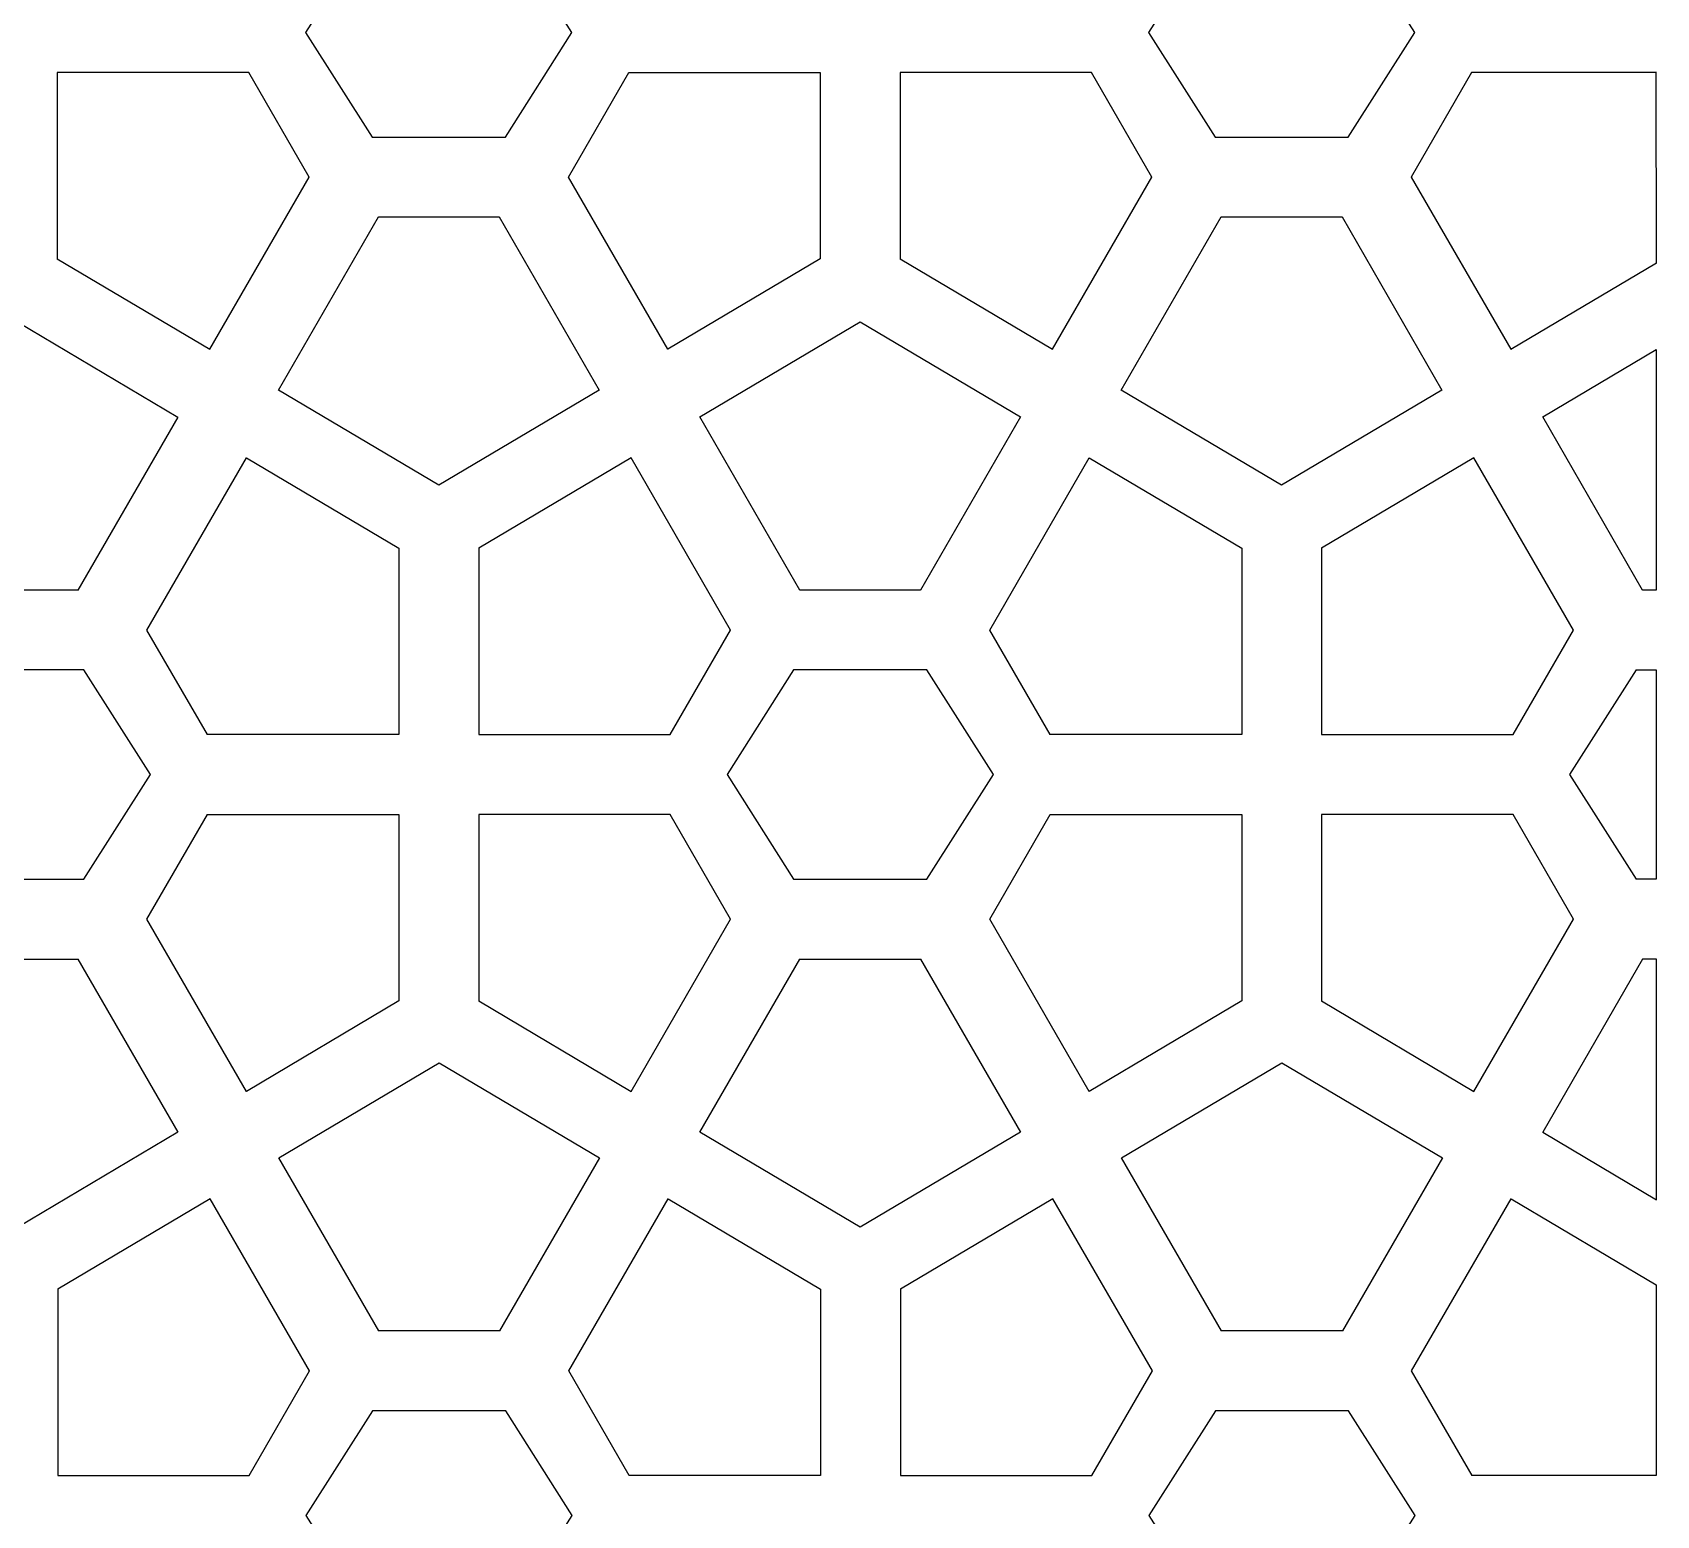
# Model space of a CAD drawing. Header units: centimetres. Extents: x -86 to 86, y -100 to 100.
# Drawn here: x -36.76 to -6.28, y 8.54 to 36.39 of the extents above; entities that cross this region are included whole.
import ezdxf

# ---------------------------------------------------------------- set-up
doc = ezdxf.new("R2010")
doc.units = ezdxf.units.CM
doc.header["$MEASUREMENT"] = 0
doc.layers.add('layer 1', color=7, linetype='Continuous')

msp = doc.modelspace()

# ---------------------------------------------------------------- linework, layer by layer
at = {"layer": 'layer 1', "color": 230}
for points, knots in [([(-31.63858, 36.38584), (-31.63858, 36.38584), (-30.38858, 38.34993), (-30.38858, 38.34993), (-30.38858, 38.34993), (-30.38858, 38.34993), (-27.8886, 38.34993), (-27.8886, 38.34993), (-27.8886, 38.34993), (-27.8886, 38.34993), (-26.63858, 36.38584), (-26.63858, 36.38584), (-26.63858, 36.38584), (-26.63858, 36.38584), (-27.88859, 34.42173), (-27.88859, 34.42173), (-27.88859, 34.42173), (-27.88859, 34.42173), (-30.3886, 34.42173), (-30.3886, 34.42173), (-30.3886, 34.42173), (-30.3886, 34.42173), (-31.63858, 36.38584), (-31.63858, 36.38584)], [0, 0, 0, 0, 0.14285714, 0.14285714, 0.14285714, 0.14285714, 0.28571429, 0.28571429, 0.28571429, 0.28571429, 0.42857143, 0.42857143, 0.42857143, 0.42857143, 0.57142857, 0.57142857, 0.57142857, 0.57142857, 0.71428571, 0.71428571, 0.71428571, 0.71428571, 1, 1, 1, 1]), ([(-15.81807, 36.38606), (-15.81807, 36.38606), (-14.56807, 38.35015), (-14.56807, 38.35015), (-14.56807, 38.35015), (-14.56807, 38.35015), (-12.06809, 38.35015), (-12.06809, 38.35015), (-12.06809, 38.35015), (-12.06809, 38.35015), (-10.81807, 36.38606), (-10.81807, 36.38606), (-10.81807, 36.38606), (-10.81807, 36.38606), (-12.06808, 34.42195), (-12.06808, 34.42195), (-12.06808, 34.42195), (-12.06808, 34.42195), (-14.56809, 34.42195), (-14.56809, 34.42195), (-14.56809, 34.42195), (-14.56809, 34.42195), (-15.81807, 36.38606), (-15.81807, 36.38606)], [0, 0, 0, 0, 0.14285714, 0.14285714, 0.14285714, 0.14285714, 0.28571429, 0.28571429, 0.28571429, 0.28571429, 0.42857143, 0.42857143, 0.42857143, 0.42857143, 0.57142857, 0.57142857, 0.57142857, 0.57142857, 0.71428571, 0.71428571, 0.71428571, 0.71428571, 1, 1, 1, 1]), ([(-33.43853, 30.43804), (-33.43853, 30.43804), (-36.29885, 32.13577), (-36.29885, 32.13577), (-36.29885, 32.13577), (-36.29885, 32.13577), (-36.29885, 35.63572), (-36.29885, 35.63572), (-36.29885, 35.63572), (-36.29885, 35.63572), (-32.70551, 35.63571), (-32.70551, 35.63571), (-32.70551, 35.63571), (-32.70551, 35.63571), (-31.57159, 33.67167), (-31.57159, 33.67167), (-31.57159, 33.67167), (-31.57159, 33.67167), (-33.43853, 30.43804), (-33.43853, 30.43804)], [0, 0, 0, 0, 0.16666667, 0.16666667, 0.16666667, 0.16666667, 0.33333333, 0.33333333, 0.33333333, 0.33333333, 0.5, 0.5, 0.5, 0.5, 0.66666667, 0.66666667, 0.66666667, 0.66666667, 1, 1, 1, 1]), ([(-24.83871, 30.43797), (-24.83871, 30.43797), (-21.97833, 32.13575), (-21.97833, 32.13575), (-21.97833, 32.13575), (-21.97833, 32.13575), (-21.97833, 35.63571), (-21.97833, 35.63571), (-21.97833, 35.63571), (-21.97833, 35.63571), (-25.57171, 35.63571), (-25.57171, 35.63571), (-25.57171, 35.63571), (-25.57171, 35.63571), (-26.70567, 33.6716), (-26.70567, 33.6716), (-26.70567, 33.6716), (-26.70567, 33.6716), (-24.83871, 30.43797), (-24.83871, 30.43797)], [0, 0, 0, 0, 0.16666667, 0.16666667, 0.16666667, 0.16666667, 0.33333333, 0.33333333, 0.33333333, 0.33333333, 0.5, 0.5, 0.5, 0.5, 0.66666667, 0.66666667, 0.66666667, 0.66666667, 1, 1, 1, 1]), ([(-17.61802, 30.43826), (-17.61802, 30.43826), (-20.47834, 32.13599), (-20.47834, 32.13599), (-20.47834, 32.13599), (-20.47834, 32.13599), (-20.47834, 35.63594), (-20.47834, 35.63594), (-20.47834, 35.63594), (-20.47834, 35.63594), (-16.885, 35.63593), (-16.885, 35.63593), (-16.885, 35.63593), (-16.885, 35.63593), (-15.75108, 33.67189), (-15.75108, 33.67189), (-15.75108, 33.67189), (-15.75108, 33.67189), (-17.61802, 30.43826), (-17.61802, 30.43826)], [0, 0, 0, 0, 0.16666667, 0.16666667, 0.16666667, 0.16666667, 0.33333333, 0.33333333, 0.33333333, 0.33333333, 0.5, 0.5, 0.5, 0.5, 0.66666667, 0.66666667, 0.66666667, 0.66666667, 1, 1, 1, 1]), ([(-6.28494, 35.63589), (-6.28494, 35.63589), (-6.28108, 32.06283), (-6.28108, 32.06283), (-6.28108, 32.06283), (-6.28108, 32.06283), (-9.0182, 30.43819), (-9.0182, 30.43819), (-9.0182, 30.43819), (-9.0182, 30.43819), (-10.88516, 33.67182), (-10.88516, 33.67182), (-10.88516, 33.67182), (-10.88516, 33.67182), (-9.7512, 35.63593), (-9.7512, 35.63593), (-9.7512, 35.63593), (-9.7512, 35.63593), (-6.28108, 35.63593), (-6.28108, 35.63593), (-6.28108, 35.63593), (-6.28108, 35.63593), (-6.28494, 35.63589), (-6.28494, 35.63589)], [0, 0, 0, 0, 0.14285714, 0.14285714, 0.14285714, 0.14285714, 0.28571429, 0.28571429, 0.28571429, 0.28571429, 0.42857143, 0.42857143, 0.42857143, 0.42857143, 0.57142857, 0.57142857, 0.57142857, 0.57142857, 0.71428571, 0.71428571, 0.71428571, 0.71428571, 1, 1, 1, 1]), ([(-32.14854, 29.67238), (-32.14854, 29.67238), (-29.13857, 27.88581), (-29.13857, 27.88581), (-29.13857, 27.88581), (-29.13857, 27.88581), (-26.12871, 29.67232), (-26.12871, 29.67232), (-26.12871, 29.67232), (-26.12871, 29.67232), (-28.00476, 32.92172), (-28.00476, 32.92172), (-28.00476, 32.92172), (-28.00476, 32.92172), (-30.27253, 32.92173), (-30.27253, 32.92173), (-30.27253, 32.92173), (-30.27253, 32.92173), (-32.14854, 29.67238), (-32.14854, 29.67238)], [0, 0, 0, 0, 0.16666667, 0.16666667, 0.16666667, 0.16666667, 0.33333333, 0.33333333, 0.33333333, 0.33333333, 0.5, 0.5, 0.5, 0.5, 0.66666667, 0.66666667, 0.66666667, 0.66666667, 1, 1, 1, 1]), ([(-16.32803, 29.6726), (-16.32803, 29.6726), (-13.31806, 27.88603), (-13.31806, 27.88603), (-13.31806, 27.88603), (-13.31806, 27.88603), (-10.3082, 29.67254), (-10.3082, 29.67254), (-10.3082, 29.67254), (-10.3082, 29.67254), (-12.18425, 32.92194), (-12.18425, 32.92194), (-12.18425, 32.92194), (-12.18425, 32.92194), (-14.45202, 32.92195), (-14.45202, 32.92195), (-14.45202, 32.92195), (-14.45202, 32.92195), (-16.32803, 29.6726), (-16.32803, 29.6726)], [0, 0, 0, 0, 0.16666667, 0.16666667, 0.16666667, 0.16666667, 0.33333333, 0.33333333, 0.33333333, 0.33333333, 0.5, 0.5, 0.5, 0.5, 0.66666667, 0.66666667, 0.66666667, 0.66666667, 1, 1, 1, 1]), ([(-34.03862, 29.16609), (-34.03862, 29.16609), (-37.04859, 30.95267), (-37.04859, 30.95267), (-37.04859, 30.95267), (-37.04859, 30.95267), (-40.05865, 29.16602), (-40.05865, 29.16602), (-40.05865, 29.16602), (-40.05865, 29.16602), (-38.18274, 25.91679), (-38.18274, 25.91679), (-38.18274, 25.91679), (-38.18274, 25.91679), (-35.9146, 25.91679), (-35.9146, 25.91679), (-35.9146, 25.91679), (-35.9146, 25.91679), (-34.03862, 29.16609), (-34.03862, 29.16609)], [0, 0, 0, 0, 0.16666667, 0.16666667, 0.16666667, 0.16666667, 0.33333333, 0.33333333, 0.33333333, 0.33333333, 0.5, 0.5, 0.5, 0.5, 0.66666667, 0.66666667, 0.66666667, 0.66666667, 1, 1, 1, 1]), ([(-18.21817, 29.1663), (-18.21817, 29.1663), (-21.22814, 30.95288), (-21.22814, 30.95288), (-21.22814, 30.95288), (-21.22814, 30.95288), (-24.2382, 29.16623), (-24.2382, 29.16623), (-24.2382, 29.16623), (-24.2382, 29.16623), (-22.36229, 25.917), (-22.36229, 25.917), (-22.36229, 25.917), (-22.36229, 25.917), (-20.09415, 25.917), (-20.09415, 25.917), (-20.09415, 25.917), (-20.09415, 25.917), (-18.21817, 29.1663), (-18.21817, 29.1663)], [0, 0, 0, 0, 0.16666667, 0.16666667, 0.16666667, 0.16666667, 0.33333333, 0.33333333, 0.33333333, 0.33333333, 0.5, 0.5, 0.5, 0.5, 0.66666667, 0.66666667, 0.66666667, 0.66666667, 1, 1, 1, 1]), ([(-6.28494, 30.43471), (-6.28494, 30.43471), (-8.41769, 29.16645), (-8.41769, 29.16645), (-8.41769, 29.16645), (-8.41769, 29.16645), (-6.54178, 25.91722), (-6.54178, 25.91722), (-6.54178, 25.91722), (-6.54178, 25.91722), (-6.28494, 25.91722), (-6.28494, 25.91722), (-6.28494, 25.91722), (-6.28494, 25.91722), (-6.28494, 30.43471), (-6.28494, 30.43471)], [0, 0, 0, 0, 0.2, 0.2, 0.2, 0.2, 0.4, 0.4, 0.4, 0.4, 0.6, 0.6, 0.6, 0.6, 1, 1, 1, 1]), ([(-29.88833, 23.20257), (-29.88833, 23.20257), (-29.88831, 26.70263), (-29.88831, 26.70263), (-29.88831, 26.70263), (-29.88831, 26.70263), (-32.74864, 28.40039), (-32.74864, 28.40039), (-32.74864, 28.40039), (-32.74864, 28.40039), (-34.6156, 25.16675), (-34.6156, 25.16675), (-34.6156, 25.16675), (-34.6156, 25.16675), (-33.48159, 23.20257), (-33.48159, 23.20257), (-33.48159, 23.20257), (-33.48159, 23.20257), (-29.88833, 23.20257), (-29.88833, 23.20257)], [0, 0, 0, 0, 0.16666667, 0.16666667, 0.16666667, 0.16666667, 0.33333333, 0.33333333, 0.33333333, 0.33333333, 0.5, 0.5, 0.5, 0.5, 0.66666667, 0.66666667, 0.66666667, 0.66666667, 1, 1, 1, 1]), ([(-28.38845, 23.20278), (-28.38845, 23.20278), (-28.38846, 26.70282), (-28.38846, 26.70282), (-28.38846, 26.70282), (-28.38846, 26.70282), (-25.52819, 28.40057), (-25.52819, 28.40057), (-25.52819, 28.40057), (-25.52819, 28.40057), (-23.66122, 25.16691), (-23.66122, 25.16691), (-23.66122, 25.16691), (-23.66122, 25.16691), (-24.79524, 23.20278), (-24.79524, 23.20278), (-24.79524, 23.20278), (-24.79524, 23.20278), (-28.38845, 23.20278), (-28.38845, 23.20278)], [0, 0, 0, 0, 0.16666667, 0.16666667, 0.16666667, 0.16666667, 0.33333333, 0.33333333, 0.33333333, 0.33333333, 0.5, 0.5, 0.5, 0.5, 0.66666667, 0.66666667, 0.66666667, 0.66666667, 1, 1, 1, 1]), ([(-14.06788, 23.20278), (-14.06788, 23.20278), (-14.06786, 26.70284), (-14.06786, 26.70284), (-14.06786, 26.70284), (-14.06786, 26.70284), (-16.92819, 28.4006), (-16.92819, 28.4006), (-16.92819, 28.4006), (-16.92819, 28.4006), (-18.79515, 25.16696), (-18.79515, 25.16696), (-18.79515, 25.16696), (-18.79515, 25.16696), (-17.66114, 23.20278), (-17.66114, 23.20278), (-17.66114, 23.20278), (-17.66114, 23.20278), (-14.06788, 23.20278), (-14.06788, 23.20278)], [0, 0, 0, 0, 0.16666667, 0.16666667, 0.16666667, 0.16666667, 0.33333333, 0.33333333, 0.33333333, 0.33333333, 0.5, 0.5, 0.5, 0.5, 0.66666667, 0.66666667, 0.66666667, 0.66666667, 1, 1, 1, 1]), ([(-12.56794, 23.203), (-12.56794, 23.203), (-12.56795, 26.70304), (-12.56795, 26.70304), (-12.56795, 26.70304), (-12.56795, 26.70304), (-9.70768, 28.40079), (-9.70768, 28.40079), (-9.70768, 28.40079), (-9.70768, 28.40079), (-7.84071, 25.16713), (-7.84071, 25.16713), (-7.84071, 25.16713), (-7.84071, 25.16713), (-8.97473, 23.203), (-8.97473, 23.203), (-8.97473, 23.203), (-8.97473, 23.203), (-12.56794, 23.203), (-12.56794, 23.203)], [0, 0, 0, 0, 0.16666667, 0.16666667, 0.16666667, 0.16666667, 0.33333333, 0.33333333, 0.33333333, 0.33333333, 0.5, 0.5, 0.5, 0.5, 0.66666667, 0.66666667, 0.66666667, 0.66666667, 1, 1, 1, 1]), ([(-39.5486, 22.4527), (-39.5486, 22.4527), (-38.2986, 24.41679), (-38.2986, 24.41679), (-38.2986, 24.41679), (-38.2986, 24.41679), (-35.79862, 24.41679), (-35.79862, 24.41679), (-35.79862, 24.41679), (-35.79862, 24.41679), (-34.5486, 22.4527), (-34.5486, 22.4527), (-34.5486, 22.4527), (-34.5486, 22.4527), (-35.79861, 20.48859), (-35.79861, 20.48859), (-35.79861, 20.48859), (-35.79861, 20.48859), (-38.29862, 20.48859), (-38.29862, 20.48859), (-38.29862, 20.48859), (-38.29862, 20.48859), (-39.5486, 22.4527), (-39.5486, 22.4527)], [0, 0, 0, 0, 0.14285714, 0.14285714, 0.14285714, 0.14285714, 0.28571429, 0.28571429, 0.28571429, 0.28571429, 0.42857143, 0.42857143, 0.42857143, 0.42857143, 0.57142857, 0.57142857, 0.57142857, 0.57142857, 0.71428571, 0.71428571, 0.71428571, 0.71428571, 1, 1, 1, 1]), ([(-23.72815, 22.45291), (-23.72815, 22.45291), (-22.47815, 24.417), (-22.47815, 24.417), (-22.47815, 24.417), (-22.47815, 24.417), (-19.97817, 24.417), (-19.97817, 24.417), (-19.97817, 24.417), (-19.97817, 24.417), (-18.72815, 22.45291), (-18.72815, 22.45291), (-18.72815, 22.45291), (-18.72815, 22.45291), (-19.97816, 20.4888), (-19.97816, 20.4888), (-19.97816, 20.4888), (-19.97816, 20.4888), (-22.47817, 20.4888), (-22.47817, 20.4888), (-22.47817, 20.4888), (-22.47817, 20.4888), (-23.72815, 22.45291), (-23.72815, 22.45291)], [0, 0, 0, 0, 0.14285714, 0.14285714, 0.14285714, 0.14285714, 0.28571429, 0.28571429, 0.28571429, 0.28571429, 0.42857143, 0.42857143, 0.42857143, 0.42857143, 0.57142857, 0.57142857, 0.57142857, 0.57142857, 0.71428571, 0.71428571, 0.71428571, 0.71428571, 1, 1, 1, 1]), ([(-6.28494, 24.41719), (-6.28494, 24.41719), (-6.65764, 24.41722), (-6.65764, 24.41722), (-6.65764, 24.41722), (-6.65764, 24.41722), (-7.90764, 22.45313), (-7.90764, 22.45313), (-7.90764, 22.45313), (-7.90764, 22.45313), (-6.65766, 20.48902), (-6.65766, 20.48902), (-6.65766, 20.48902), (-6.65766, 20.48902), (-6.28494, 20.48902), (-6.28494, 20.48902), (-6.28494, 20.48902), (-6.28494, 20.48902), (-6.28494, 24.41719), (-6.28494, 24.41719)], [0, 0, 0, 0, 0.16666667, 0.16666667, 0.16666667, 0.16666667, 0.33333333, 0.33333333, 0.33333333, 0.33333333, 0.5, 0.5, 0.5, 0.5, 0.66666667, 0.66666667, 0.66666667, 0.66666667, 1, 1, 1, 1]), ([(-32.74873, 16.50483), (-32.74873, 16.50483), (-29.88835, 18.20261), (-29.88835, 18.20261), (-29.88835, 18.20261), (-29.88835, 18.20261), (-29.88835, 21.70257), (-29.88835, 21.70257), (-29.88835, 21.70257), (-29.88835, 21.70257), (-33.48173, 21.70257), (-33.48173, 21.70257), (-33.48173, 21.70257), (-33.48173, 21.70257), (-34.61569, 19.73846), (-34.61569, 19.73846), (-34.61569, 19.73846), (-34.61569, 19.73846), (-32.74873, 16.50483), (-32.74873, 16.50483)], [0, 0, 0, 0, 0.16666667, 0.16666667, 0.16666667, 0.16666667, 0.33333333, 0.33333333, 0.33333333, 0.33333333, 0.5, 0.5, 0.5, 0.5, 0.66666667, 0.66666667, 0.66666667, 0.66666667, 1, 1, 1, 1]), ([(-25.5281, 16.50511), (-25.5281, 16.50511), (-28.38842, 18.20284), (-28.38842, 18.20284), (-28.38842, 18.20284), (-28.38842, 18.20284), (-28.38842, 21.70279), (-28.38842, 21.70279), (-28.38842, 21.70279), (-28.38842, 21.70279), (-24.79508, 21.70278), (-24.79508, 21.70278), (-24.79508, 21.70278), (-24.79508, 21.70278), (-23.66116, 19.73874), (-23.66116, 19.73874), (-23.66116, 19.73874), (-23.66116, 19.73874), (-25.5281, 16.50511), (-25.5281, 16.50511)], [0, 0, 0, 0, 0.16666667, 0.16666667, 0.16666667, 0.16666667, 0.33333333, 0.33333333, 0.33333333, 0.33333333, 0.5, 0.5, 0.5, 0.5, 0.66666667, 0.66666667, 0.66666667, 0.66666667, 1, 1, 1, 1]), ([(-16.92828, 16.50504), (-16.92828, 16.50504), (-14.0679, 18.20282), (-14.0679, 18.20282), (-14.0679, 18.20282), (-14.0679, 18.20282), (-14.0679, 21.70278), (-14.0679, 21.70278), (-14.0679, 21.70278), (-14.0679, 21.70278), (-17.66128, 21.70278), (-17.66128, 21.70278), (-17.66128, 21.70278), (-17.66128, 21.70278), (-18.79524, 19.73867), (-18.79524, 19.73867), (-18.79524, 19.73867), (-18.79524, 19.73867), (-16.92828, 16.50504), (-16.92828, 16.50504)], [0, 0, 0, 0, 0.16666667, 0.16666667, 0.16666667, 0.16666667, 0.33333333, 0.33333333, 0.33333333, 0.33333333, 0.5, 0.5, 0.5, 0.5, 0.66666667, 0.66666667, 0.66666667, 0.66666667, 1, 1, 1, 1]), ([(-9.70759, 16.50533), (-9.70759, 16.50533), (-12.56791, 18.20306), (-12.56791, 18.20306), (-12.56791, 18.20306), (-12.56791, 18.20306), (-12.56791, 21.70301), (-12.56791, 21.70301), (-12.56791, 21.70301), (-12.56791, 21.70301), (-8.97457, 21.703), (-8.97457, 21.703), (-8.97457, 21.703), (-8.97457, 21.703), (-7.84065, 19.73896), (-7.84065, 19.73896), (-7.84065, 19.73896), (-7.84065, 19.73896), (-9.70759, 16.50533), (-9.70759, 16.50533)], [0, 0, 0, 0, 0.16666667, 0.16666667, 0.16666667, 0.16666667, 0.33333333, 0.33333333, 0.33333333, 0.33333333, 0.5, 0.5, 0.5, 0.5, 0.66666667, 0.66666667, 0.66666667, 0.66666667, 1, 1, 1, 1]), ([(-40.05856, 15.73924), (-40.05856, 15.73924), (-37.04859, 13.95267), (-37.04859, 13.95267), (-37.04859, 13.95267), (-37.04859, 13.95267), (-34.03873, 15.73918), (-34.03873, 15.73918), (-34.03873, 15.73918), (-34.03873, 15.73918), (-35.91478, 18.98858), (-35.91478, 18.98858), (-35.91478, 18.98858), (-35.91478, 18.98858), (-38.18255, 18.98859), (-38.18255, 18.98859), (-38.18255, 18.98859), (-38.18255, 18.98859), (-40.05856, 15.73924), (-40.05856, 15.73924)], [0, 0, 0, 0, 0.16666667, 0.16666667, 0.16666667, 0.16666667, 0.33333333, 0.33333333, 0.33333333, 0.33333333, 0.5, 0.5, 0.5, 0.5, 0.66666667, 0.66666667, 0.66666667, 0.66666667, 1, 1, 1, 1]), ([(-24.23811, 15.73945), (-24.23811, 15.73945), (-21.22814, 13.95288), (-21.22814, 13.95288), (-21.22814, 13.95288), (-21.22814, 13.95288), (-18.21828, 15.73939), (-18.21828, 15.73939), (-18.21828, 15.73939), (-18.21828, 15.73939), (-20.09433, 18.98879), (-20.09433, 18.98879), (-20.09433, 18.98879), (-20.09433, 18.98879), (-22.3621, 18.9888), (-22.3621, 18.9888), (-22.3621, 18.9888), (-22.3621, 18.9888), (-24.23811, 15.73945), (-24.23811, 15.73945)], [0, 0, 0, 0, 0.16666667, 0.16666667, 0.16666667, 0.16666667, 0.33333333, 0.33333333, 0.33333333, 0.33333333, 0.5, 0.5, 0.5, 0.5, 0.66666667, 0.66666667, 0.66666667, 0.66666667, 1, 1, 1, 1]), ([(-6.28107, 18.98902), (-6.28107, 18.98902), (-6.28107, 14.47153), (-6.28107, 14.47153), (-6.28107, 14.47153), (-6.28107, 14.47153), (-8.4176, 15.73967), (-8.4176, 15.73967), (-8.4176, 15.73967), (-8.4176, 15.73967), (-6.54159, 18.98902), (-6.54159, 18.98902), (-6.54159, 18.98902), (-6.54159, 18.98902), (-6.28107, 18.98902), (-6.28107, 18.98902)], [0, 0, 0, 0, 0.2, 0.2, 0.2, 0.2, 0.4, 0.4, 0.4, 0.4, 0.6, 0.6, 0.6, 0.6, 1, 1, 1, 1]), ([(-26.1217, 15.25612), (-26.1217, 15.25612), (-29.13167, 17.0427), (-29.13167, 17.0427), (-29.13167, 17.0427), (-29.13167, 17.0427), (-32.14173, 15.25605), (-32.14173, 15.25605), (-32.14173, 15.25605), (-32.14173, 15.25605), (-30.26582, 12.00682), (-30.26582, 12.00682), (-30.26582, 12.00682), (-30.26582, 12.00682), (-27.99768, 12.00682), (-27.99768, 12.00682), (-27.99768, 12.00682), (-27.99768, 12.00682), (-26.1217, 15.25612), (-26.1217, 15.25612)], [0, 0, 0, 0, 0.16666667, 0.16666667, 0.16666667, 0.16666667, 0.33333333, 0.33333333, 0.33333333, 0.33333333, 0.5, 0.5, 0.5, 0.5, 0.66666667, 0.66666667, 0.66666667, 0.66666667, 1, 1, 1, 1]), ([(-10.30119, 15.25634), (-10.30119, 15.25634), (-13.31116, 17.04292), (-13.31116, 17.04292), (-13.31116, 17.04292), (-13.31116, 17.04292), (-16.32122, 15.25627), (-16.32122, 15.25627), (-16.32122, 15.25627), (-16.32122, 15.25627), (-14.44531, 12.00704), (-14.44531, 12.00704), (-14.44531, 12.00704), (-14.44531, 12.00704), (-12.17717, 12.00704), (-12.17717, 12.00704), (-12.17717, 12.00704), (-12.17717, 12.00704), (-10.30119, 15.25634), (-10.30119, 15.25634)], [0, 0, 0, 0, 0.16666667, 0.16666667, 0.16666667, 0.16666667, 0.33333333, 0.33333333, 0.33333333, 0.33333333, 0.5, 0.5, 0.5, 0.5, 0.66666667, 0.66666667, 0.66666667, 0.66666667, 1, 1, 1, 1]), ([(-36.29198, 9.2926), (-36.29198, 9.2926), (-36.29199, 12.79264), (-36.29199, 12.79264), (-36.29199, 12.79264), (-36.29199, 12.79264), (-33.43172, 14.49039), (-33.43172, 14.49039), (-33.43172, 14.49039), (-33.43172, 14.49039), (-31.56475, 11.25673), (-31.56475, 11.25673), (-31.56475, 11.25673), (-31.56475, 11.25673), (-32.69877, 9.2926), (-32.69877, 9.2926), (-32.69877, 9.2926), (-32.69877, 9.2926), (-36.29198, 9.2926), (-36.29198, 9.2926)], [0, 0, 0, 0, 0.16666667, 0.16666667, 0.16666667, 0.16666667, 0.33333333, 0.33333333, 0.33333333, 0.33333333, 0.5, 0.5, 0.5, 0.5, 0.66666667, 0.66666667, 0.66666667, 0.66666667, 1, 1, 1, 1]), ([(-21.97141, 9.2926), (-21.97141, 9.2926), (-21.97139, 12.79266), (-21.97139, 12.79266), (-21.97139, 12.79266), (-21.97139, 12.79266), (-24.83172, 14.49042), (-24.83172, 14.49042), (-24.83172, 14.49042), (-24.83172, 14.49042), (-26.69868, 11.25678), (-26.69868, 11.25678), (-26.69868, 11.25678), (-26.69868, 11.25678), (-25.56467, 9.2926), (-25.56467, 9.2926), (-25.56467, 9.2926), (-25.56467, 9.2926), (-21.97141, 9.2926), (-21.97141, 9.2926)], [0, 0, 0, 0, 0.16666667, 0.16666667, 0.16666667, 0.16666667, 0.33333333, 0.33333333, 0.33333333, 0.33333333, 0.5, 0.5, 0.5, 0.5, 0.66666667, 0.66666667, 0.66666667, 0.66666667, 1, 1, 1, 1]), ([(-20.47147, 9.29282), (-20.47147, 9.29282), (-20.47148, 12.79286), (-20.47148, 12.79286), (-20.47148, 12.79286), (-20.47148, 12.79286), (-17.61121, 14.49061), (-17.61121, 14.49061), (-17.61121, 14.49061), (-17.61121, 14.49061), (-15.74424, 11.25695), (-15.74424, 11.25695), (-15.74424, 11.25695), (-15.74424, 11.25695), (-16.87826, 9.29282), (-16.87826, 9.29282), (-16.87826, 9.29282), (-16.87826, 9.29282), (-20.47147, 9.29282), (-20.47147, 9.29282)], [0, 0, 0, 0, 0.16666667, 0.16666667, 0.16666667, 0.16666667, 0.33333333, 0.33333333, 0.33333333, 0.33333333, 0.5, 0.5, 0.5, 0.5, 0.66666667, 0.66666667, 0.66666667, 0.66666667, 1, 1, 1, 1]), ([(-6.28494, 12.87247), (-6.28494, 12.87247), (-9.01121, 14.49064), (-9.01121, 14.49064), (-9.01121, 14.49064), (-9.01121, 14.49064), (-10.87817, 11.257), (-10.87817, 11.257), (-10.87817, 11.257), (-10.87817, 11.257), (-9.74416, 9.29282), (-9.74416, 9.29282), (-9.74416, 9.29282), (-9.74416, 9.29282), (-6.28494, 9.29281), (-6.28494, 9.29281), (-6.28494, 9.29281), (-6.28494, 9.29281), (-6.28494, 12.87247), (-6.28494, 12.87247)], [0, 0, 0, 0, 0.16666667, 0.16666667, 0.16666667, 0.16666667, 0.33333333, 0.33333333, 0.33333333, 0.33333333, 0.5, 0.5, 0.5, 0.5, 0.66666667, 0.66666667, 0.66666667, 0.66666667, 1, 1, 1, 1]), ([(-31.63168, 8.54273), (-31.63168, 8.54273), (-30.38168, 10.50682), (-30.38168, 10.50682), (-30.38168, 10.50682), (-30.38168, 10.50682), (-27.8817, 10.50682), (-27.8817, 10.50682), (-27.8817, 10.50682), (-27.8817, 10.50682), (-26.63168, 8.54273), (-26.63168, 8.54273), (-26.63168, 8.54273), (-26.63168, 8.54273), (-27.88169, 6.57862), (-27.88169, 6.57862), (-27.88169, 6.57862), (-27.88169, 6.57862), (-30.3817, 6.57862), (-30.3817, 6.57862), (-30.3817, 6.57862), (-30.3817, 6.57862), (-31.63168, 8.54273), (-31.63168, 8.54273)], [0, 0, 0, 0, 0.14285714, 0.14285714, 0.14285714, 0.14285714, 0.28571429, 0.28571429, 0.28571429, 0.28571429, 0.42857143, 0.42857143, 0.42857143, 0.42857143, 0.57142857, 0.57142857, 0.57142857, 0.57142857, 0.71428571, 0.71428571, 0.71428571, 0.71428571, 1, 1, 1, 1]), ([(-15.81117, 8.54295), (-15.81117, 8.54295), (-14.56117, 10.50704), (-14.56117, 10.50704), (-14.56117, 10.50704), (-14.56117, 10.50704), (-12.06119, 10.50704), (-12.06119, 10.50704), (-12.06119, 10.50704), (-12.06119, 10.50704), (-10.81117, 8.54295), (-10.81117, 8.54295), (-10.81117, 8.54295), (-10.81117, 8.54295), (-12.06118, 6.57884), (-12.06118, 6.57884), (-12.06118, 6.57884), (-12.06118, 6.57884), (-14.56119, 6.57884), (-14.56119, 6.57884), (-14.56119, 6.57884), (-14.56119, 6.57884), (-15.81117, 8.54295), (-15.81117, 8.54295)], [0, 0, 0, 0, 0.14285714, 0.14285714, 0.14285714, 0.14285714, 0.28571429, 0.28571429, 0.28571429, 0.28571429, 0.42857143, 0.42857143, 0.42857143, 0.42857143, 0.57142857, 0.57142857, 0.57142857, 0.57142857, 0.71428571, 0.71428571, 0.71428571, 0.71428571, 1, 1, 1, 1])]:
    msp.add_open_spline(points, degree=3, knots=knots, dxfattribs=at)
at = {"layer": 'layer 1', "color": 250, "lineweight": 9}
for points, knots in [([(-31.63858, 36.38584), (-31.63858, 36.38584), (-30.38858, 38.34993), (-30.38858, 38.34993), (-30.38858, 38.34993), (-30.38858, 38.34993), (-27.8886, 38.34993), (-27.8886, 38.34993), (-27.8886, 38.34993), (-27.8886, 38.34993), (-26.63858, 36.38584), (-26.63858, 36.38584), (-26.63858, 36.38584), (-26.63858, 36.38584), (-27.88859, 34.42173), (-27.88859, 34.42173), (-27.88859, 34.42173), (-27.88859, 34.42173), (-30.3886, 34.42173), (-30.3886, 34.42173), (-30.3886, 34.42173), (-30.3886, 34.42173), (-31.63858, 36.38584), (-31.63858, 36.38584)], [0, 0, 0, 0, 0.14285714, 0.14285714, 0.14285714, 0.14285714, 0.28571429, 0.28571429, 0.28571429, 0.28571429, 0.42857143, 0.42857143, 0.42857143, 0.42857143, 0.57142857, 0.57142857, 0.57142857, 0.57142857, 0.71428571, 0.71428571, 0.71428571, 0.71428571, 1, 1, 1, 1]), ([(-15.81807, 36.38606), (-15.81807, 36.38606), (-14.56807, 38.35015), (-14.56807, 38.35015), (-14.56807, 38.35015), (-14.56807, 38.35015), (-12.06809, 38.35015), (-12.06809, 38.35015), (-12.06809, 38.35015), (-12.06809, 38.35015), (-10.81807, 36.38606), (-10.81807, 36.38606), (-10.81807, 36.38606), (-10.81807, 36.38606), (-12.06808, 34.42195), (-12.06808, 34.42195), (-12.06808, 34.42195), (-12.06808, 34.42195), (-14.56809, 34.42195), (-14.56809, 34.42195), (-14.56809, 34.42195), (-14.56809, 34.42195), (-15.81807, 36.38606), (-15.81807, 36.38606)], [0, 0, 0, 0, 0.14285714, 0.14285714, 0.14285714, 0.14285714, 0.28571429, 0.28571429, 0.28571429, 0.28571429, 0.42857143, 0.42857143, 0.42857143, 0.42857143, 0.57142857, 0.57142857, 0.57142857, 0.57142857, 0.71428571, 0.71428571, 0.71428571, 0.71428571, 1, 1, 1, 1]), ([(-33.43853, 30.43804), (-33.43853, 30.43804), (-36.29885, 32.13577), (-36.29885, 32.13577), (-36.29885, 32.13577), (-36.29885, 32.13577), (-36.29885, 35.63572), (-36.29885, 35.63572), (-36.29885, 35.63572), (-36.29885, 35.63572), (-32.70551, 35.63571), (-32.70551, 35.63571), (-32.70551, 35.63571), (-32.70551, 35.63571), (-31.57159, 33.67167), (-31.57159, 33.67167), (-31.57159, 33.67167), (-31.57159, 33.67167), (-33.43853, 30.43804), (-33.43853, 30.43804)], [0, 0, 0, 0, 0.16666667, 0.16666667, 0.16666667, 0.16666667, 0.33333333, 0.33333333, 0.33333333, 0.33333333, 0.5, 0.5, 0.5, 0.5, 0.66666667, 0.66666667, 0.66666667, 0.66666667, 1, 1, 1, 1]), ([(-24.83871, 30.43797), (-24.83871, 30.43797), (-21.97833, 32.13575), (-21.97833, 32.13575), (-21.97833, 32.13575), (-21.97833, 32.13575), (-21.97833, 35.63571), (-21.97833, 35.63571), (-21.97833, 35.63571), (-21.97833, 35.63571), (-25.57171, 35.63571), (-25.57171, 35.63571), (-25.57171, 35.63571), (-25.57171, 35.63571), (-26.70567, 33.6716), (-26.70567, 33.6716), (-26.70567, 33.6716), (-26.70567, 33.6716), (-24.83871, 30.43797), (-24.83871, 30.43797)], [0, 0, 0, 0, 0.16666667, 0.16666667, 0.16666667, 0.16666667, 0.33333333, 0.33333333, 0.33333333, 0.33333333, 0.5, 0.5, 0.5, 0.5, 0.66666667, 0.66666667, 0.66666667, 0.66666667, 1, 1, 1, 1]), ([(-17.61802, 30.43826), (-17.61802, 30.43826), (-20.47834, 32.13599), (-20.47834, 32.13599), (-20.47834, 32.13599), (-20.47834, 32.13599), (-20.47834, 35.63594), (-20.47834, 35.63594), (-20.47834, 35.63594), (-20.47834, 35.63594), (-16.885, 35.63593), (-16.885, 35.63593), (-16.885, 35.63593), (-16.885, 35.63593), (-15.75108, 33.67189), (-15.75108, 33.67189), (-15.75108, 33.67189), (-15.75108, 33.67189), (-17.61802, 30.43826), (-17.61802, 30.43826)], [0, 0, 0, 0, 0.16666667, 0.16666667, 0.16666667, 0.16666667, 0.33333333, 0.33333333, 0.33333333, 0.33333333, 0.5, 0.5, 0.5, 0.5, 0.66666667, 0.66666667, 0.66666667, 0.66666667, 1, 1, 1, 1]), ([(-6.28494, 35.63589), (-6.28494, 35.63589), (-6.28108, 32.06283), (-6.28108, 32.06283), (-6.28108, 32.06283), (-6.28108, 32.06283), (-9.0182, 30.43819), (-9.0182, 30.43819), (-9.0182, 30.43819), (-9.0182, 30.43819), (-10.88516, 33.67182), (-10.88516, 33.67182), (-10.88516, 33.67182), (-10.88516, 33.67182), (-9.7512, 35.63593), (-9.7512, 35.63593), (-9.7512, 35.63593), (-9.7512, 35.63593), (-6.28108, 35.63593), (-6.28108, 35.63593)], [0, 0, 0, 0, 0.16666667, 0.16666667, 0.16666667, 0.16666667, 0.33333333, 0.33333333, 0.33333333, 0.33333333, 0.5, 0.5, 0.5, 0.5, 0.66666667, 0.66666667, 0.66666667, 0.66666667, 1, 1, 1, 1]), ([(-32.14854, 29.67238), (-32.14854, 29.67238), (-29.13857, 27.88581), (-29.13857, 27.88581), (-29.13857, 27.88581), (-29.13857, 27.88581), (-26.12871, 29.67232), (-26.12871, 29.67232), (-26.12871, 29.67232), (-26.12871, 29.67232), (-28.00476, 32.92172), (-28.00476, 32.92172), (-28.00476, 32.92172), (-28.00476, 32.92172), (-30.27253, 32.92173), (-30.27253, 32.92173), (-30.27253, 32.92173), (-30.27253, 32.92173), (-32.14854, 29.67238), (-32.14854, 29.67238)], [0, 0, 0, 0, 0.16666667, 0.16666667, 0.16666667, 0.16666667, 0.33333333, 0.33333333, 0.33333333, 0.33333333, 0.5, 0.5, 0.5, 0.5, 0.66666667, 0.66666667, 0.66666667, 0.66666667, 1, 1, 1, 1]), ([(-16.32803, 29.6726), (-16.32803, 29.6726), (-13.31806, 27.88603), (-13.31806, 27.88603), (-13.31806, 27.88603), (-13.31806, 27.88603), (-10.3082, 29.67254), (-10.3082, 29.67254), (-10.3082, 29.67254), (-10.3082, 29.67254), (-12.18425, 32.92194), (-12.18425, 32.92194), (-12.18425, 32.92194), (-12.18425, 32.92194), (-14.45202, 32.92195), (-14.45202, 32.92195), (-14.45202, 32.92195), (-14.45202, 32.92195), (-16.32803, 29.6726), (-16.32803, 29.6726)], [0, 0, 0, 0, 0.16666667, 0.16666667, 0.16666667, 0.16666667, 0.33333333, 0.33333333, 0.33333333, 0.33333333, 0.5, 0.5, 0.5, 0.5, 0.66666667, 0.66666667, 0.66666667, 0.66666667, 1, 1, 1, 1]), ([(-34.03862, 29.16609), (-34.03862, 29.16609), (-37.04859, 30.95267), (-37.04859, 30.95267), (-37.04859, 30.95267), (-37.04859, 30.95267), (-40.05865, 29.16602), (-40.05865, 29.16602), (-40.05865, 29.16602), (-40.05865, 29.16602), (-38.18274, 25.91679), (-38.18274, 25.91679), (-38.18274, 25.91679), (-38.18274, 25.91679), (-35.9146, 25.91679), (-35.9146, 25.91679), (-35.9146, 25.91679), (-35.9146, 25.91679), (-34.03862, 29.16609), (-34.03862, 29.16609)], [0, 0, 0, 0, 0.16666667, 0.16666667, 0.16666667, 0.16666667, 0.33333333, 0.33333333, 0.33333333, 0.33333333, 0.5, 0.5, 0.5, 0.5, 0.66666667, 0.66666667, 0.66666667, 0.66666667, 1, 1, 1, 1]), ([(-18.21817, 29.1663), (-18.21817, 29.1663), (-21.22814, 30.95288), (-21.22814, 30.95288), (-21.22814, 30.95288), (-21.22814, 30.95288), (-24.2382, 29.16623), (-24.2382, 29.16623), (-24.2382, 29.16623), (-24.2382, 29.16623), (-22.36229, 25.917), (-22.36229, 25.917), (-22.36229, 25.917), (-22.36229, 25.917), (-20.09415, 25.917), (-20.09415, 25.917), (-20.09415, 25.917), (-20.09415, 25.917), (-18.21817, 29.1663), (-18.21817, 29.1663)], [0, 0, 0, 0, 0.16666667, 0.16666667, 0.16666667, 0.16666667, 0.33333333, 0.33333333, 0.33333333, 0.33333333, 0.5, 0.5, 0.5, 0.5, 0.66666667, 0.66666667, 0.66666667, 0.66666667, 1, 1, 1, 1]), ([(-6.28494, 30.43471), (-6.28494, 30.43471), (-8.41769, 29.16645), (-8.41769, 29.16645), (-8.41769, 29.16645), (-8.41769, 29.16645), (-6.54178, 25.91722), (-6.54178, 25.91722), (-6.54178, 25.91722), (-6.54178, 25.91722), (-6.28494, 25.91722), (-6.28494, 25.91722), (-6.28494, 25.91722), (-6.28494, 25.91722), (-6.28494, 30.43471), (-6.28494, 30.43471)], [0, 0, 0, 0, 0.2, 0.2, 0.2, 0.2, 0.4, 0.4, 0.4, 0.4, 0.6, 0.6, 0.6, 0.6, 1, 1, 1, 1]), ([(-29.88833, 23.20257), (-29.88833, 23.20257), (-29.88831, 26.70263), (-29.88831, 26.70263), (-29.88831, 26.70263), (-29.88831, 26.70263), (-32.74864, 28.40039), (-32.74864, 28.40039), (-32.74864, 28.40039), (-32.74864, 28.40039), (-34.6156, 25.16675), (-34.6156, 25.16675), (-34.6156, 25.16675), (-34.6156, 25.16675), (-33.48159, 23.20257), (-33.48159, 23.20257), (-33.48159, 23.20257), (-33.48159, 23.20257), (-29.88833, 23.20257), (-29.88833, 23.20257)], [0, 0, 0, 0, 0.16666667, 0.16666667, 0.16666667, 0.16666667, 0.33333333, 0.33333333, 0.33333333, 0.33333333, 0.5, 0.5, 0.5, 0.5, 0.66666667, 0.66666667, 0.66666667, 0.66666667, 1, 1, 1, 1]), ([(-28.38845, 23.20278), (-28.38845, 23.20278), (-28.38846, 26.70282), (-28.38846, 26.70282), (-28.38846, 26.70282), (-28.38846, 26.70282), (-25.52819, 28.40057), (-25.52819, 28.40057), (-25.52819, 28.40057), (-25.52819, 28.40057), (-23.66122, 25.16691), (-23.66122, 25.16691), (-23.66122, 25.16691), (-23.66122, 25.16691), (-24.79524, 23.20278), (-24.79524, 23.20278), (-24.79524, 23.20278), (-24.79524, 23.20278), (-28.38845, 23.20278), (-28.38845, 23.20278)], [0, 0, 0, 0, 0.16666667, 0.16666667, 0.16666667, 0.16666667, 0.33333333, 0.33333333, 0.33333333, 0.33333333, 0.5, 0.5, 0.5, 0.5, 0.66666667, 0.66666667, 0.66666667, 0.66666667, 1, 1, 1, 1]), ([(-14.06788, 23.20278), (-14.06788, 23.20278), (-14.06786, 26.70284), (-14.06786, 26.70284), (-14.06786, 26.70284), (-14.06786, 26.70284), (-16.92819, 28.4006), (-16.92819, 28.4006), (-16.92819, 28.4006), (-16.92819, 28.4006), (-18.79515, 25.16696), (-18.79515, 25.16696), (-18.79515, 25.16696), (-18.79515, 25.16696), (-17.66114, 23.20278), (-17.66114, 23.20278), (-17.66114, 23.20278), (-17.66114, 23.20278), (-14.06788, 23.20278), (-14.06788, 23.20278)], [0, 0, 0, 0, 0.16666667, 0.16666667, 0.16666667, 0.16666667, 0.33333333, 0.33333333, 0.33333333, 0.33333333, 0.5, 0.5, 0.5, 0.5, 0.66666667, 0.66666667, 0.66666667, 0.66666667, 1, 1, 1, 1]), ([(-12.56794, 23.203), (-12.56794, 23.203), (-12.56795, 26.70304), (-12.56795, 26.70304), (-12.56795, 26.70304), (-12.56795, 26.70304), (-9.70768, 28.40079), (-9.70768, 28.40079), (-9.70768, 28.40079), (-9.70768, 28.40079), (-7.84071, 25.16713), (-7.84071, 25.16713), (-7.84071, 25.16713), (-7.84071, 25.16713), (-8.97473, 23.203), (-8.97473, 23.203), (-8.97473, 23.203), (-8.97473, 23.203), (-12.56794, 23.203), (-12.56794, 23.203)], [0, 0, 0, 0, 0.16666667, 0.16666667, 0.16666667, 0.16666667, 0.33333333, 0.33333333, 0.33333333, 0.33333333, 0.5, 0.5, 0.5, 0.5, 0.66666667, 0.66666667, 0.66666667, 0.66666667, 1, 1, 1, 1]), ([(-39.5486, 22.4527), (-39.5486, 22.4527), (-38.2986, 24.41679), (-38.2986, 24.41679), (-38.2986, 24.41679), (-38.2986, 24.41679), (-35.79862, 24.41679), (-35.79862, 24.41679), (-35.79862, 24.41679), (-35.79862, 24.41679), (-34.5486, 22.4527), (-34.5486, 22.4527), (-34.5486, 22.4527), (-34.5486, 22.4527), (-35.79861, 20.48859), (-35.79861, 20.48859), (-35.79861, 20.48859), (-35.79861, 20.48859), (-38.29862, 20.48859), (-38.29862, 20.48859), (-38.29862, 20.48859), (-38.29862, 20.48859), (-39.5486, 22.4527), (-39.5486, 22.4527)], [0, 0, 0, 0, 0.14285714, 0.14285714, 0.14285714, 0.14285714, 0.28571429, 0.28571429, 0.28571429, 0.28571429, 0.42857143, 0.42857143, 0.42857143, 0.42857143, 0.57142857, 0.57142857, 0.57142857, 0.57142857, 0.71428571, 0.71428571, 0.71428571, 0.71428571, 1, 1, 1, 1]), ([(-23.72815, 22.45291), (-23.72815, 22.45291), (-22.47815, 24.417), (-22.47815, 24.417), (-22.47815, 24.417), (-22.47815, 24.417), (-19.97817, 24.417), (-19.97817, 24.417), (-19.97817, 24.417), (-19.97817, 24.417), (-18.72815, 22.45291), (-18.72815, 22.45291), (-18.72815, 22.45291), (-18.72815, 22.45291), (-19.97816, 20.4888), (-19.97816, 20.4888), (-19.97816, 20.4888), (-19.97816, 20.4888), (-22.47817, 20.4888), (-22.47817, 20.4888), (-22.47817, 20.4888), (-22.47817, 20.4888), (-23.72815, 22.45291), (-23.72815, 22.45291)], [0, 0, 0, 0, 0.14285714, 0.14285714, 0.14285714, 0.14285714, 0.28571429, 0.28571429, 0.28571429, 0.28571429, 0.42857143, 0.42857143, 0.42857143, 0.42857143, 0.57142857, 0.57142857, 0.57142857, 0.57142857, 0.71428571, 0.71428571, 0.71428571, 0.71428571, 1, 1, 1, 1]), ([(-6.28494, 24.41719), (-6.28494, 24.41719), (-6.65764, 24.41722), (-6.65764, 24.41722), (-6.65764, 24.41722), (-6.65764, 24.41722), (-7.90764, 22.45313), (-7.90764, 22.45313), (-7.90764, 22.45313), (-7.90764, 22.45313), (-6.65766, 20.48902), (-6.65766, 20.48902), (-6.65766, 20.48902), (-6.65766, 20.48902), (-6.28494, 20.48902), (-6.28494, 20.48902), (-6.28494, 20.48902), (-6.28494, 20.48902), (-6.28494, 24.41719), (-6.28494, 24.41719)], [0, 0, 0, 0, 0.16666667, 0.16666667, 0.16666667, 0.16666667, 0.33333333, 0.33333333, 0.33333333, 0.33333333, 0.5, 0.5, 0.5, 0.5, 0.66666667, 0.66666667, 0.66666667, 0.66666667, 1, 1, 1, 1]), ([(-32.74873, 16.50483), (-32.74873, 16.50483), (-29.88835, 18.20261), (-29.88835, 18.20261), (-29.88835, 18.20261), (-29.88835, 18.20261), (-29.88835, 21.70257), (-29.88835, 21.70257), (-29.88835, 21.70257), (-29.88835, 21.70257), (-33.48173, 21.70257), (-33.48173, 21.70257), (-33.48173, 21.70257), (-33.48173, 21.70257), (-34.61569, 19.73846), (-34.61569, 19.73846), (-34.61569, 19.73846), (-34.61569, 19.73846), (-32.74873, 16.50483), (-32.74873, 16.50483)], [0, 0, 0, 0, 0.16666667, 0.16666667, 0.16666667, 0.16666667, 0.33333333, 0.33333333, 0.33333333, 0.33333333, 0.5, 0.5, 0.5, 0.5, 0.66666667, 0.66666667, 0.66666667, 0.66666667, 1, 1, 1, 1]), ([(-25.5281, 16.50511), (-25.5281, 16.50511), (-28.38842, 18.20284), (-28.38842, 18.20284), (-28.38842, 18.20284), (-28.38842, 18.20284), (-28.38842, 21.70279), (-28.38842, 21.70279), (-28.38842, 21.70279), (-28.38842, 21.70279), (-24.79508, 21.70278), (-24.79508, 21.70278), (-24.79508, 21.70278), (-24.79508, 21.70278), (-23.66116, 19.73874), (-23.66116, 19.73874), (-23.66116, 19.73874), (-23.66116, 19.73874), (-25.5281, 16.50511), (-25.5281, 16.50511)], [0, 0, 0, 0, 0.16666667, 0.16666667, 0.16666667, 0.16666667, 0.33333333, 0.33333333, 0.33333333, 0.33333333, 0.5, 0.5, 0.5, 0.5, 0.66666667, 0.66666667, 0.66666667, 0.66666667, 1, 1, 1, 1]), ([(-16.92828, 16.50504), (-16.92828, 16.50504), (-14.0679, 18.20282), (-14.0679, 18.20282), (-14.0679, 18.20282), (-14.0679, 18.20282), (-14.0679, 21.70278), (-14.0679, 21.70278), (-14.0679, 21.70278), (-14.0679, 21.70278), (-17.66128, 21.70278), (-17.66128, 21.70278), (-17.66128, 21.70278), (-17.66128, 21.70278), (-18.79524, 19.73867), (-18.79524, 19.73867), (-18.79524, 19.73867), (-18.79524, 19.73867), (-16.92828, 16.50504), (-16.92828, 16.50504)], [0, 0, 0, 0, 0.16666667, 0.16666667, 0.16666667, 0.16666667, 0.33333333, 0.33333333, 0.33333333, 0.33333333, 0.5, 0.5, 0.5, 0.5, 0.66666667, 0.66666667, 0.66666667, 0.66666667, 1, 1, 1, 1]), ([(-9.70759, 16.50533), (-9.70759, 16.50533), (-12.56791, 18.20306), (-12.56791, 18.20306), (-12.56791, 18.20306), (-12.56791, 18.20306), (-12.56791, 21.70301), (-12.56791, 21.70301), (-12.56791, 21.70301), (-12.56791, 21.70301), (-8.97457, 21.703), (-8.97457, 21.703), (-8.97457, 21.703), (-8.97457, 21.703), (-7.84065, 19.73896), (-7.84065, 19.73896), (-7.84065, 19.73896), (-7.84065, 19.73896), (-9.70759, 16.50533), (-9.70759, 16.50533)], [0, 0, 0, 0, 0.16666667, 0.16666667, 0.16666667, 0.16666667, 0.33333333, 0.33333333, 0.33333333, 0.33333333, 0.5, 0.5, 0.5, 0.5, 0.66666667, 0.66666667, 0.66666667, 0.66666667, 1, 1, 1, 1]), ([(-40.05856, 15.73924), (-40.05856, 15.73924), (-37.04859, 13.95267), (-37.04859, 13.95267), (-37.04859, 13.95267), (-37.04859, 13.95267), (-34.03873, 15.73918), (-34.03873, 15.73918), (-34.03873, 15.73918), (-34.03873, 15.73918), (-35.91478, 18.98858), (-35.91478, 18.98858), (-35.91478, 18.98858), (-35.91478, 18.98858), (-38.18255, 18.98859), (-38.18255, 18.98859), (-38.18255, 18.98859), (-38.18255, 18.98859), (-40.05856, 15.73924), (-40.05856, 15.73924)], [0, 0, 0, 0, 0.16666667, 0.16666667, 0.16666667, 0.16666667, 0.33333333, 0.33333333, 0.33333333, 0.33333333, 0.5, 0.5, 0.5, 0.5, 0.66666667, 0.66666667, 0.66666667, 0.66666667, 1, 1, 1, 1]), ([(-24.23811, 15.73945), (-24.23811, 15.73945), (-21.22814, 13.95288), (-21.22814, 13.95288), (-21.22814, 13.95288), (-21.22814, 13.95288), (-18.21828, 15.73939), (-18.21828, 15.73939), (-18.21828, 15.73939), (-18.21828, 15.73939), (-20.09433, 18.98879), (-20.09433, 18.98879), (-20.09433, 18.98879), (-20.09433, 18.98879), (-22.3621, 18.9888), (-22.3621, 18.9888), (-22.3621, 18.9888), (-22.3621, 18.9888), (-24.23811, 15.73945), (-24.23811, 15.73945)], [0, 0, 0, 0, 0.16666667, 0.16666667, 0.16666667, 0.16666667, 0.33333333, 0.33333333, 0.33333333, 0.33333333, 0.5, 0.5, 0.5, 0.5, 0.66666667, 0.66666667, 0.66666667, 0.66666667, 1, 1, 1, 1]), ([(-6.28107, 18.98902), (-6.28107, 18.98902), (-6.28107, 14.47153), (-6.28107, 14.47153), (-6.28107, 14.47153), (-6.28107, 14.47153), (-8.4176, 15.73967), (-8.4176, 15.73967), (-8.4176, 15.73967), (-8.4176, 15.73967), (-6.54159, 18.98902), (-6.54159, 18.98902), (-6.54159, 18.98902), (-6.54159, 18.98902), (-6.28107, 18.98902), (-6.28107, 18.98902)], [0, 0, 0, 0, 0.2, 0.2, 0.2, 0.2, 0.4, 0.4, 0.4, 0.4, 0.6, 0.6, 0.6, 0.6, 1, 1, 1, 1]), ([(-26.1217, 15.25612), (-26.1217, 15.25612), (-29.13167, 17.0427), (-29.13167, 17.0427), (-29.13167, 17.0427), (-29.13167, 17.0427), (-32.14173, 15.25605), (-32.14173, 15.25605), (-32.14173, 15.25605), (-32.14173, 15.25605), (-30.26582, 12.00682), (-30.26582, 12.00682), (-30.26582, 12.00682), (-30.26582, 12.00682), (-27.99768, 12.00682), (-27.99768, 12.00682), (-27.99768, 12.00682), (-27.99768, 12.00682), (-26.1217, 15.25612), (-26.1217, 15.25612)], [0, 0, 0, 0, 0.16666667, 0.16666667, 0.16666667, 0.16666667, 0.33333333, 0.33333333, 0.33333333, 0.33333333, 0.5, 0.5, 0.5, 0.5, 0.66666667, 0.66666667, 0.66666667, 0.66666667, 1, 1, 1, 1]), ([(-10.30119, 15.25634), (-10.30119, 15.25634), (-13.31116, 17.04292), (-13.31116, 17.04292), (-13.31116, 17.04292), (-13.31116, 17.04292), (-16.32122, 15.25627), (-16.32122, 15.25627), (-16.32122, 15.25627), (-16.32122, 15.25627), (-14.44531, 12.00704), (-14.44531, 12.00704), (-14.44531, 12.00704), (-14.44531, 12.00704), (-12.17717, 12.00704), (-12.17717, 12.00704), (-12.17717, 12.00704), (-12.17717, 12.00704), (-10.30119, 15.25634), (-10.30119, 15.25634)], [0, 0, 0, 0, 0.16666667, 0.16666667, 0.16666667, 0.16666667, 0.33333333, 0.33333333, 0.33333333, 0.33333333, 0.5, 0.5, 0.5, 0.5, 0.66666667, 0.66666667, 0.66666667, 0.66666667, 1, 1, 1, 1]), ([(-36.29198, 9.2926), (-36.29198, 9.2926), (-36.29199, 12.79264), (-36.29199, 12.79264), (-36.29199, 12.79264), (-36.29199, 12.79264), (-33.43172, 14.49039), (-33.43172, 14.49039), (-33.43172, 14.49039), (-33.43172, 14.49039), (-31.56475, 11.25673), (-31.56475, 11.25673), (-31.56475, 11.25673), (-31.56475, 11.25673), (-32.69877, 9.2926), (-32.69877, 9.2926), (-32.69877, 9.2926), (-32.69877, 9.2926), (-36.29198, 9.2926), (-36.29198, 9.2926)], [0, 0, 0, 0, 0.16666667, 0.16666667, 0.16666667, 0.16666667, 0.33333333, 0.33333333, 0.33333333, 0.33333333, 0.5, 0.5, 0.5, 0.5, 0.66666667, 0.66666667, 0.66666667, 0.66666667, 1, 1, 1, 1]), ([(-21.97141, 9.2926), (-21.97141, 9.2926), (-21.97139, 12.79266), (-21.97139, 12.79266), (-21.97139, 12.79266), (-21.97139, 12.79266), (-24.83172, 14.49042), (-24.83172, 14.49042), (-24.83172, 14.49042), (-24.83172, 14.49042), (-26.69868, 11.25678), (-26.69868, 11.25678), (-26.69868, 11.25678), (-26.69868, 11.25678), (-25.56467, 9.2926), (-25.56467, 9.2926), (-25.56467, 9.2926), (-25.56467, 9.2926), (-21.97141, 9.2926), (-21.97141, 9.2926)], [0, 0, 0, 0, 0.16666667, 0.16666667, 0.16666667, 0.16666667, 0.33333333, 0.33333333, 0.33333333, 0.33333333, 0.5, 0.5, 0.5, 0.5, 0.66666667, 0.66666667, 0.66666667, 0.66666667, 1, 1, 1, 1]), ([(-20.47147, 9.29282), (-20.47147, 9.29282), (-20.47148, 12.79286), (-20.47148, 12.79286), (-20.47148, 12.79286), (-20.47148, 12.79286), (-17.61121, 14.49061), (-17.61121, 14.49061), (-17.61121, 14.49061), (-17.61121, 14.49061), (-15.74424, 11.25695), (-15.74424, 11.25695), (-15.74424, 11.25695), (-15.74424, 11.25695), (-16.87826, 9.29282), (-16.87826, 9.29282), (-16.87826, 9.29282), (-16.87826, 9.29282), (-20.47147, 9.29282), (-20.47147, 9.29282)], [0, 0, 0, 0, 0.16666667, 0.16666667, 0.16666667, 0.16666667, 0.33333333, 0.33333333, 0.33333333, 0.33333333, 0.5, 0.5, 0.5, 0.5, 0.66666667, 0.66666667, 0.66666667, 0.66666667, 1, 1, 1, 1]), ([(-6.28494, 12.87247), (-6.28494, 12.87247), (-9.01121, 14.49064), (-9.01121, 14.49064), (-9.01121, 14.49064), (-9.01121, 14.49064), (-10.87817, 11.257), (-10.87817, 11.257), (-10.87817, 11.257), (-10.87817, 11.257), (-9.74416, 9.29282), (-9.74416, 9.29282), (-9.74416, 9.29282), (-9.74416, 9.29282), (-6.28494, 9.29281), (-6.28494, 9.29281), (-6.28494, 9.29281), (-6.28494, 9.29281), (-6.28494, 12.87247), (-6.28494, 12.87247)], [0, 0, 0, 0, 0.16666667, 0.16666667, 0.16666667, 0.16666667, 0.33333333, 0.33333333, 0.33333333, 0.33333333, 0.5, 0.5, 0.5, 0.5, 0.66666667, 0.66666667, 0.66666667, 0.66666667, 1, 1, 1, 1]), ([(-31.63168, 8.54273), (-31.63168, 8.54273), (-30.38168, 10.50682), (-30.38168, 10.50682), (-30.38168, 10.50682), (-30.38168, 10.50682), (-27.8817, 10.50682), (-27.8817, 10.50682), (-27.8817, 10.50682), (-27.8817, 10.50682), (-26.63168, 8.54273), (-26.63168, 8.54273), (-26.63168, 8.54273), (-26.63168, 8.54273), (-27.88169, 6.57862), (-27.88169, 6.57862), (-27.88169, 6.57862), (-27.88169, 6.57862), (-30.3817, 6.57862), (-30.3817, 6.57862), (-30.3817, 6.57862), (-30.3817, 6.57862), (-31.63168, 8.54273), (-31.63168, 8.54273)], [0, 0, 0, 0, 0.14285714, 0.14285714, 0.14285714, 0.14285714, 0.28571429, 0.28571429, 0.28571429, 0.28571429, 0.42857143, 0.42857143, 0.42857143, 0.42857143, 0.57142857, 0.57142857, 0.57142857, 0.57142857, 0.71428571, 0.71428571, 0.71428571, 0.71428571, 1, 1, 1, 1]), ([(-15.81117, 8.54295), (-15.81117, 8.54295), (-14.56117, 10.50704), (-14.56117, 10.50704), (-14.56117, 10.50704), (-14.56117, 10.50704), (-12.06119, 10.50704), (-12.06119, 10.50704), (-12.06119, 10.50704), (-12.06119, 10.50704), (-10.81117, 8.54295), (-10.81117, 8.54295), (-10.81117, 8.54295), (-10.81117, 8.54295), (-12.06118, 6.57884), (-12.06118, 6.57884), (-12.06118, 6.57884), (-12.06118, 6.57884), (-14.56119, 6.57884), (-14.56119, 6.57884), (-14.56119, 6.57884), (-14.56119, 6.57884), (-15.81117, 8.54295), (-15.81117, 8.54295)], [0, 0, 0, 0, 0.14285714, 0.14285714, 0.14285714, 0.14285714, 0.28571429, 0.28571429, 0.28571429, 0.28571429, 0.42857143, 0.42857143, 0.42857143, 0.42857143, 0.57142857, 0.57142857, 0.57142857, 0.57142857, 0.71428571, 0.71428571, 0.71428571, 0.71428571, 1, 1, 1, 1])]:
    msp.add_open_spline(points, degree=3, knots=knots, dxfattribs=at)

doc.saveas('drawing.dxf')
